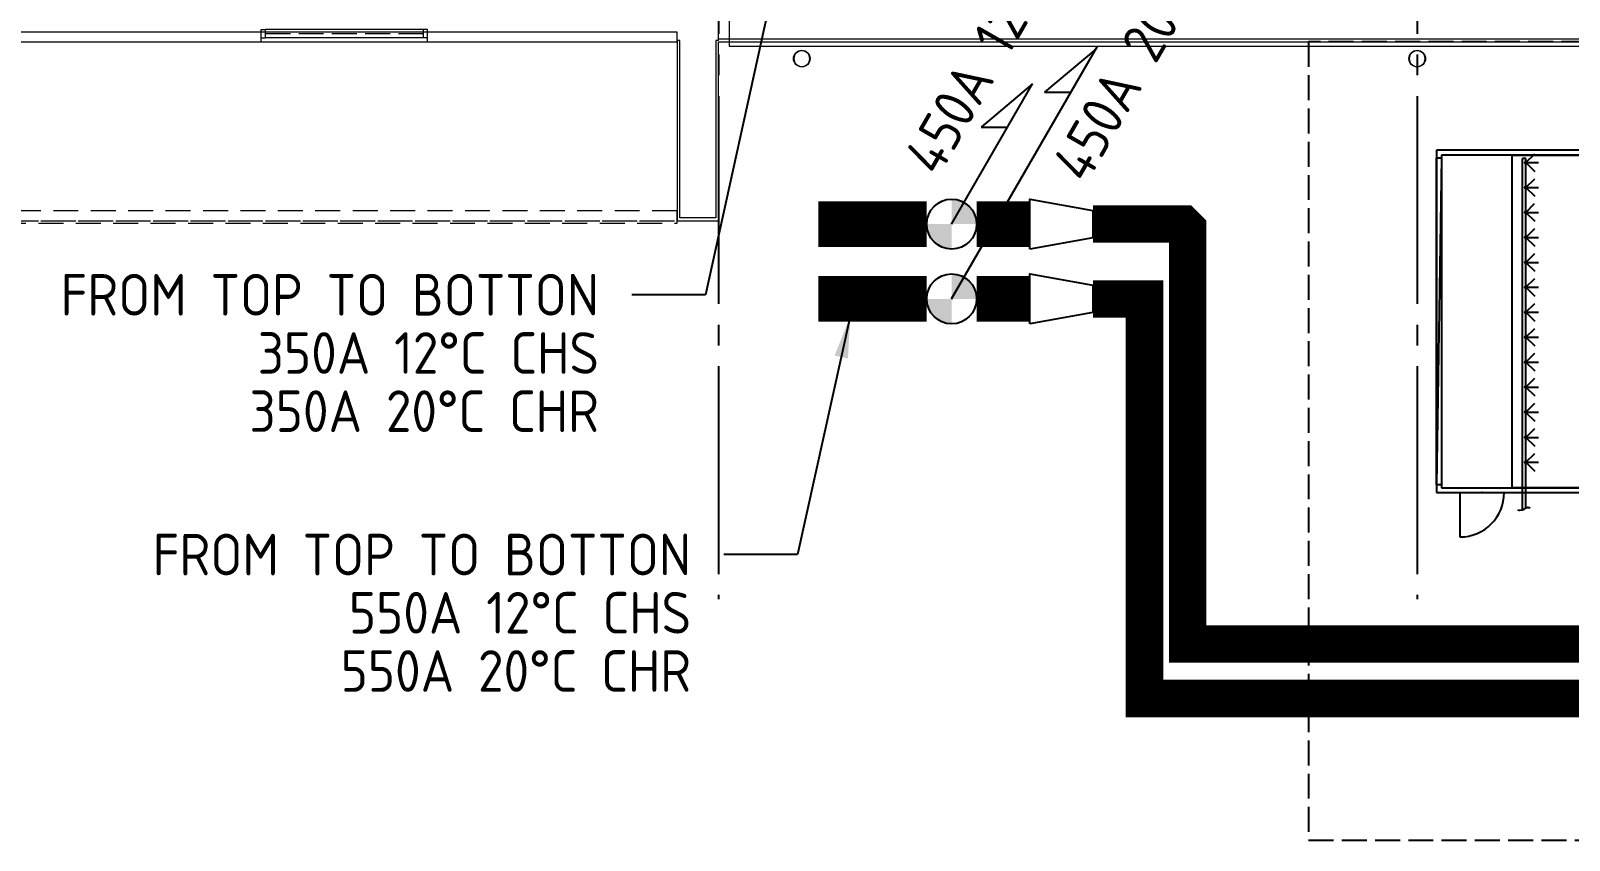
# Model space of a CAD drawing. Extents: x -18489 to 195597, y -1599 to 112111.
# Drawn here: x 973 to 2823, y -1010 to -37 of the extents above; entities that cross this region are included whole.
import ezdxf
from ezdxf.enums import TextEntityAlignment as Align

# ---------------------------------------------------------------- set-up
doc = ezdxf.new("R2010")
doc.units = 0
doc.header["$LTSCALE"] = 100
for name, pattern in [('X-S-FAB-L10$0$COL-CEN-LIN', [3.25, 2.5, -0.25, 0.25, -0.25]), ('X-S-FAB-L10$0$HIDDEN', [0.4, 0.3, -0.1]), ('X-S-FAB-L10$0$JJP_虛線(退縮線、投影線、地下室範圍、非屬本工程、圖面分區)', [0.45, 0.3, -0.15])]:
    doc.linetypes.add(name, pattern=pattern)
for name, color, linetype in [('188K-SM-03-F10-MECH-EQ-Y2257103$0$ARW', 151, 'Continuous'), ('188K-SM-07-F10-MECH-CR PIPE-Y2257103$0$00_AC_CHS_12℃', 4, 'Continuous'), ('188K-SM-07-F10-MECH-CR PIPE-Y2257103$0$00_AC_CHS_20℃', 3, 'Continuous'), ('X-S-FAB-L10$0$0-DIM-TXT', 8, 'Continuous'), ('X-S-FAB-L10$0$A-OBJE-MEP', 8, 'Continuous'), ('X-S-FAB-L10$0$A-WALL-EX', 8, 'Continuous'), ('X-S-FAB-L10$0$BLOCK', 8, 'Continuous'), ('X-S-FAB-L10$0$CCL', 8, 'X-S-FAB-L10$0$COL-CEN-LIN'), ('X-S-FAB-L10$0$HID', 8, 'X-S-FAB-L10$0$HIDDEN'), ('X-S-FAB-L10$0$S-FNDN', 8, 'Continuous'), ('X-S-FAB-L10$0$Window', 8, 'Continuous')]:
    doc.layers.add(name, color=color, linetype=linetype)
doc.styles.add('188K-SM-07-F10-MECH-CR PIPE-Y2257103$0$XFM1P20-200k$0$$0$aa-txt', font='isocp.shx', dxfattribs={"bigfont": 'chineset.shx'})
doc.styles.add('X-S-FAB-L10$0$CHINA', font='simplex.shx', dxfattribs={"width": 0.75, "bigfont": 'chineset.shx'})
doc.styles.add('X-S-FAB-L10$0$Standard', font='', dxfattribs={"width": 0.8})
doc.styles.add('X-S-FAB-L10$0$TG_NOTE_TEXT', font='simplex.shx', dxfattribs={"width": 0.75, "bigfont": 'chineset.shx'})
doc.styles.get('X-S-FAB-L10$0$Standard').set_extended_font_data('Microsoft JhengHei')
doc.dimstyles.new('188K-SM-07-F10-MECH-CR PIPE-Y2257103$0$XFM1P20-200k$0$$0$adim-200', dxfattribs={"dimscale": 200, "dimtxt": 0.3, "dimasz": 2.5, "dimexe": 0.1, "dimexo": 0.5, "dimgap": 0.15, "dimtad": 0, "dimdec": 4, "dimzin": 3, "dimdsep": 46, "dimtxsty": '188K-SM-07-F10-MECH-CR PIPE-Y2257103$0$XFM1P20-200k$0$$0$aa-txt', "dimcen": 2.5, "dimclrd": 256, "dimclre": 256, "dimclrt": 256, "dimadec": 0, "dimazin": 0, "dimtfac": 1, "dimtdec": 4, "dimtmove": 0, "dimatfit": 3, "dimfxl": 1, "dimtolj": 1, "dimtzin": 0, "dimarcsym": 0})

# ---------------------------------------------------------------- blocks, each defined once
blk = doc.blocks.new('X-S-FAB-L10$0$FAB2-L05')
at = {"layer": 'X-S-FAB-L10$0$CCL'}
for p, q in [((-24360, 11005), (-24360, 0)), ((-23520, 11005), (-23520, 0))]:
    blk.add_line(p, q, dxfattribs=at)
blk = doc.blocks.new('X-S-FAB-L10$0$通用_百葉窗[9]_1')
at = {"layer": 'X-S-FAB-L10$0$Window', "color": 4, "lineweight": 0}
for p, q in [((1250, -45), (1250, -35)), ((1250, -35), (1255, -35)), ((1445, -35), (1255, -35)), ((1255, -45), (1255, -35)), ((1445, -45), (1445, -35)), ((1450, -35), (1445, -35)), ((1450, -45), (1450, -35)), ((1250, -45), (1255, -45)), ((1445, -45), (1255, -45)), ((1450, -45), (1445, -45))]:
    blk.add_line(p, q, dxfattribs=at)
at = {"layer": 'X-S-FAB-L10$0$Window', "color": 4, "linetype": 'X-S-FAB-L10$0$HIDDEN', "lineweight": 0}
blk.add_line((1445, -40), (1255, -40), dxfattribs=at)
blk = doc.blocks.new('X-S-FAB-L10')
at = {"layer": 'X-S-FAB-L10$0$A-OBJE-MEP', "lineweight": 0, "flags": 128}
for points in [[(1909.5, -70, 1), (1890.5, -70, 1)], [(2649.5, -70, 1), (2630.5, -70, 1)]]:
    blk.add_lwpolyline(points, format="xyb", close=True, dxfattribs=at)
at = {"layer": 'X-S-FAB-L10$0$A-OBJE-MEP', "lineweight": 0}
for centre in [(1900, -70), (2640, -70)]:
    blk.add_circle(centre, 10, dxfattribs=at)
at = {"layer": 'X-S-FAB-L10$0$A-WALL-EX', "lineweight": 0}
for p, q in [((1250, -50), (1250, -38)), ((1450, -38), (1250, -38)), ((1250, -50), (1450, -50)), ((1450, -50), (1450, -38)), ((6815, -46.5), (1800, -46.5))]:
    blk.add_line(p, q, dxfattribs=at)
at = {"layer": 'X-S-FAB-L10$0$A-WALL-EX', "linetype": 'X-S-FAB-L10$0$JJP_虛線(退縮線、投影線、地下室範圍、非屬本工程、圖面分區)', "lineweight": 0}
blk.add_line((-38, -264.997), (1750, -264.997), dxfattribs=at)
at = {"layer": 'X-S-FAB-L10$0$A-WALL-EX', "lineweight": 0, "flags": 128}
for points in [[(1800, -46.5), (1800, -35)], [(1250, -38), (-38, -38)], [(-38, -50), (1250, -50)], [(1750, -38), (1450, -38)], [(1450, -50), (1750, -50)], [(1750, -50), (1750, -38)], [(1753.5, -48.25), (1750, -48.25)], [(1750, -48.25), (1750, -261.5)], [(1750, -50), (1750, -265)], [(1750, -50), (1750, -265)], [(1750, -50), (1750, -265)], [(1750, -50), (1750, -265)], [(1753.5, -261.5), (1753.5, -48.25)], [(1800, -48.25), (1796.5, -48.25)], [(1796.5, -48.25), (1796.5, -261.5)], [(1800, -48.25), (1800, -46.5)], [(1800, -265), (1800, -50)], [(1800, -50), (6815, -50)], [(1800, -50), (6815, -50)], [(1800, -50), (6815, -50)], [(1800, -50), (6815, -50)], [(1800, -50), (6815, -50)], [(1800, -50), (6815, -50)], [(1800, -50), (6815, -50)], [(1800, -50), (6815, -50)], [(1750, -265), (1753.5, -265)], [(1796.5, -261.5), (1753.5, -261.5)], [(1753.5, -265), (1796.5, -265)], [(1796.5, -265), (1800, -265)]]:
    blk.add_lwpolyline(points, dxfattribs=at)
at = {"layer": 'X-S-FAB-L10$0$A-WALL-EX', "linetype": 'X-S-FAB-L10$0$JJP_虛線(退縮線、投影線、地下室範圍、非屬本工程、圖面分區)', "lineweight": 0, "flags": 128}
for points in [[(1750, -252.997), (-38, -252.997)], [(1750, -253), (-38, -253)], [(1750, -253), (-38, -253)], [(1750, -264.997), (1750, -252.997)], [(1750, -268), (1750, -253)], [(1750, -265), (1750, -253)], [(-53, -268), (1750, -268)], [(-50, -265), (1750, -265)], [(-38, -265), (1750, -265)], [(1750, -265), (1750, -264.997)]]:
    blk.add_lwpolyline(points, dxfattribs=at)
at = {"layer": 'X-S-FAB-L10$0$HID'}
for p, q in [((6803.531, -50), (2509.135, -50)), ((2509.135, -50), (2509.405, -1010)), ((2509.405, -1010), (17209, -1010))]:
    blk.add_line(p, q, dxfattribs=at)
at = {"layer": 'X-S-FAB-L10$0$S-FNDN', "lineweight": 0, "flags": 128}
blk.add_lwpolyline([(4350, 7470), (1830, 7470), (1830, 1500), (1812.5, 1500), (1812.5, -55), (9330, -55), (9330, 7470)], close=True, dxfattribs=at)
at = {"layer": 'X-S-FAB-L10$0$BLOCK'}
blk.add_blockref('X-S-FAB-L10$0$FAB2-L05', (26160, -720), dxfattribs=at)
at = {"layer": 'X-S-FAB-L10$0$Window', "lineweight": 0}
blk.add_blockref('X-S-FAB-L10$0$通用_百葉窗[9]_1', (0, 0), dxfattribs=at)
at = {"style": 'X-S-FAB-L10$0$TG_NOTE_TEXT', "width": 0.5, "flags": 1}
for p in [(7463.301, 9020), (18268.251, 8649), (11197.77, 4800.167), (16485.801, 4800.167), (25420.27, 2635), (13360, 320.001, 0), (7463.301, -33.333)]:
    blk.add_attdef('WH', text='', height=20, dxfattribs=at).set_placement(p, align=Align.BOTTOM_LEFT)
at = {"width": 0.5}
for style, p in [('X-S-FAB-L10$0$TG_NOTE_TEXT', (7585, 9020)), ('X-S-FAB-L10$0$TG_NOTE_TEXT', (18389.95, 8649)), ('X-S-FAB-L10$0$TG_NOTE_TEXT', (11117.5, 4813.5)), ('X-S-FAB-L10$0$TG_NOTE_TEXT', (16607.5, 4813.5)), ('X-S-FAB-L10$0$TG_NOTE_TEXT', (25350, 2635)), ('X-S-FAB-L10$0$Standard', (13129.375, 325.001, 0)), ('X-S-FAB-L10$0$TG_NOTE_TEXT', (7585, -20))]:
    blk.add_attdef('DESC', text='', height=10, dxfattribs=dict(at, style=style)).set_placement(p, align=Align.BOTTOM_LEFT)
for tag, style, p in [('TYPE', 'X-S-FAB-L10$0$TG_NOTE_TEXT', (7619.286, 9020)), ('NO', 'X-S-FAB-L10$0$TG_NOTE_TEXT', (7650.095, 9020)), ('TYPE', 'X-S-FAB-L10$0$TG_NOTE_TEXT', (18424.236, 8649)), ('NO', 'X-S-FAB-L10$0$TG_NOTE_TEXT', (18455.045, 8649)), ('NO', 'X-S-FAB-L10$0$TG_NOTE_TEXT', (11088.595, 4813.5)), ('TYPE', 'X-S-FAB-L10$0$TG_NOTE_TEXT', (11151.786, 4813.5)), ('TYPE', 'X-S-FAB-L10$0$TG_NOTE_TEXT', (16641.786, 4813.5)), ('NO', 'X-S-FAB-L10$0$TG_NOTE_TEXT', (16672.595, 4813.5)), ('NO', 'X-S-FAB-L10$0$TG_NOTE_TEXT', (25313, 2635)), ('TYPE', 'X-S-FAB-L10$0$TG_NOTE_TEXT', (25350, 2635)), ('NO', 'X-S-FAB-L10$0$Standard', (13100, 320.001, 0)), ('TYPE', 'X-S-FAB-L10$0$Standard', (13129.375, 320.001, 0)), ('TYPE', 'X-S-FAB-L10$0$TG_NOTE_TEXT', (7619.286, -20)), ('NO', 'X-S-FAB-L10$0$TG_NOTE_TEXT', (7650.095, -20))]:
    blk.add_attdef(tag, text='', height=10, dxfattribs=dict(at, style=style)).set_placement(p, align=Align.BOTTOM_RIGHT)
at = {"style": 'X-S-FAB-L10$0$TG_NOTE_TEXT', "width": 0.5, "flags": 1}
for rotation, p in [(180, (43, 7480)), (180, (943, 7480)), (90, (24310, 3717.77)), (270, (17080, 1711.699))]:
    blk.add_attdef('WH', text='', height=20, rotation=rotation, dxfattribs=at).set_placement(p, align=Align.BOTTOM_LEFT)
at = {"width": 0.5}
for rotation, style, p in [(180, 'X-S-FAB-L10$0$Standard', (317.625, 7480)), (180, 'X-S-FAB-L10$0$Standard', (1217.625, 7480)), (90, 'X-S-FAB-L10$0$TG_NOTE_TEXT', (24310, 3647.5)), (270, 'X-S-FAB-L10$0$TG_NOTE_TEXT', (17080, 1605))]:
    blk.add_attdef('DESC', text='', height=10, rotation=rotation, dxfattribs=dict(at, style=style)).set_placement(p, align=Align.BOTTOM_LEFT)
for tag, rotation, style, p in [('TYPE', 180, 'X-S-FAB-L10$0$Standard', (317.625, 7480)), ('NO', 180, 'X-S-FAB-L10$0$Standard', (347, 7480)), ('TYPE', 180, 'X-S-FAB-L10$0$Standard', (1217.625, 7480)), ('NO', 180, 'X-S-FAB-L10$0$Standard', (1247, 7480)), ('TYPE', 90, 'X-S-FAB-L10$0$TG_NOTE_TEXT', (24310, 3647.5)), ('NO', 90, 'X-S-FAB-L10$0$TG_NOTE_TEXT', (24310, 3610.5)), ('TYPE', 270, 'X-S-FAB-L10$0$TG_NOTE_TEXT', (17080, 1605)), ('NO', 270, 'X-S-FAB-L10$0$TG_NOTE_TEXT', (17080, 1573))]:
    blk.add_attdef(tag, text='', height=10, rotation=rotation, dxfattribs=dict(at, style=style)).set_placement(p, align=Align.BOTTOM_RIGHT)
at = {"layer": 'X-S-FAB-L10$0$0-DIM-TXT', "style": 'X-S-FAB-L10$0$CHINA', "width": 0.75}
for p in [(667.414, 7855.1, -2689.4), (22627.353, 6728.814), (25644.722, 6728.814), (24778.787, 5569.051), (1118.252, 4980), (417.801, 4594.623), (23874.84, 4355), (22927.43, 4330.122), (23749.869, 3901.367), (417.801, 3765.236), (1118.252, 3730), (417.801, 3115.79), (536.882, 2227.832), (16908.994, 1782.652), (888.445, 880.466), (16977.43, 750), (18878.841, 750), (25641.221, 553.233), (21364.03, 526.894)]:
    blk.add_attdef('HIG', text='', height=80, dxfattribs=at).set_placement(p, align=Align.MIDDLE_LEFT)
blk = doc.blocks.new('188K-SM-03-F10-MECH-EQ-Y2257103$0$A$C0D54229D')
at = {"color": 2}
for q in [(0, -532), (532, 0)]:
    blk.add_line((0, 0), q, dxfattribs=at)
blk.add_arc((0, 0), 532, 270, 0, dxfattribs=at)
blk.add_point((266, 0))
blk = doc.blocks.new('188K-SM-03-F10-MECH-EQ-Y2257103$0$0-CRMAU-12W')
at = {"color": 4}
for p, q in [((0, 0), (-18620, 0)), ((-18620, 0), (-18620, -4120)), ((-60, -60), (-18560, -60)), ((-18560, -60), (-18560, -4060)), ((-18560, -4060), (-60, -4060)), ((-18620, -4120), (0, -4120))]:
    blk.add_line(p, q, dxfattribs=at)
at = {"color": 6}
blk.add_line((-18560, -95), (-18620, -4025), dxfattribs=at)
at = {"color": 5}
blk.add_lwpolyline([(-18620, -95), (-18560, -95), (-18560, -4025), (-18620, -4025)], close=True, dxfattribs=at)
at = {"color": 6}
blk.add_lwpolyline([(-18560, -4025), (-18620, -4025), (-18620, -95), (-18560, -95)], close=True, dxfattribs=at)
blk.add_lwpolyline([(-15709, -4060), (-17709, -4060), (-17709, -60), (-15709, -60)], close=True)
at = {"layer": '188K-SM-03-F10-MECH-EQ-Y2257103$0$ARW'}
for p, q in [((-17545, -100), (-17585, -100)), ((-17585, -4327), (-17585, -100)), ((-17545, -150), (-17439, -44)), ((-17545, -4303), (-17545, -100)), ((-17545, -150), (-17395, -150)), ((-17545, -150), (-17439, -256)), ((-17545, -450), (-17439, -344)), ((-17545, -450), (-17395, -450)), ((-17545, -450), (-17439, -556)), ((-17545, -450), (-17395, -450)), ((-17545, -450), (-17439, -556)), ((-17546, -750), (-17440, -644)), ((-17545, -750), (-17395, -750)), ((-17545, -750), (-17439, -856)), ((-17545, -1050), (-17439, -944)), ((-17545, -1050), (-17395, -1050)), ((-17545, -1050), (-17439, -1156)), ((-17545, -1350), (-17439, -1244)), ((-17545, -1350), (-17395, -1350)), ((-17545, -1350), (-17439, -1456)), ((-17545, -1650), (-17439, -1544)), ((-17545, -1650), (-17395, -1650)), ((-17545, -1650), (-17439, -1756)), ((-17545, -1950), (-17439, -1844)), ((-17545, -1950), (-17395, -1950)), ((-17545, -1950), (-17439, -2056)), ((-17545, -2250), (-17439, -2144)), ((-17545, -2250), (-17395, -2250)), ((-17545, -2250), (-17439, -2356)), ((-17545, -2550), (-17439, -2444)), ((-17545, -2550), (-17395, -2550)), ((-17545, -2550), (-17439, -2656)), ((-17545, -2850), (-17439, -2744)), ((-17545, -2850), (-17395, -2850)), ((-17545, -2850), (-17439, -2956)), ((-17545, -3150), (-17439, -3044)), ((-17545, -3150), (-17395, -3150)), ((-17545, -3155), (-17439, -3261)), ((-17545, -3455), (-17439, -3349)), ((-17545, -3455), (-17395, -3455)), ((-17545, -3455), (-17439, -3561)), ((-17545, -3755), (-17439, -3649)), ((-17545, -3755), (-17395, -3755)), ((-17545, -3755), (-17439, -3861))]:
    blk.add_line(p, q, dxfattribs=at)
for centre in [(-17545, -150), (-17545, -450), (-17545, -450), (-17545, -750), (-17545, -1050), (-17545, -1350), (-17545, -1650), (-17545, -1950), (-17545, -2250), (-17545, -2550), (-17545, -2850), (-17545, -3150), (-17545, -3455), (-17545, -3755)]:
    blk.add_circle(centre, 15, dxfattribs=at)
blk.add_open_spline([(-17647, -4325), (-17637, -4328), (-17571, -4341), (-17553, -4288), (-17507, -4298), (-17494, -4301)], degree=3, knots=[35.439113, 35.439113, 35.439113, 35.439113, 53.723943, 145.661055, 183.181794, 183.181794, 183.181794, 183.181794], dxfattribs=at)
blk.add_blockref('188K-SM-03-F10-MECH-EQ-Y2257103$0$A$C0D54229D', (-18338, -4120))
blk = doc.blocks.new('188K-SM-03-F10-MECH-EQ-Y2257103')
at = {"xscale": 0.1, "yscale": 0.1, "zscale": 0.1}
blk.add_blockref('188K-SM-03-F10-MECH-EQ-Y2257103$0$0-CRMAU-12W', (4525.2, -180), dxfattribs=at)
blk = doc.blocks.new('188K-SM-07-F10-MECH-CR PIPE-Y2257103$0$50Ax25A-1')
at = {"flags": 128}
blk.add_lwpolyline([(0, -30), (0, 30), (76, 16.5), (76, -16.5)], close=True, dxfattribs=at)
blk = doc.blocks.new('188K-SM-07-F10-MECH-CR PIPE-Y2257103$0$50A-1')
h = blk.add_hatch(color=256)
h.paths.add_polyline_path([(0, 30), (0, 0), (30, 0, 0.414214)])
h.paths.add_polyline_path([(0, 0), (-30, 0, 0.414214), (0, -30)])
blk.add_circle((0, 0), 30)
blk = doc.blocks.new('188K-SM-07-F10-MECH-CR PIPE-Y2257103')
at = {"layer": '188K-SM-07-F10-MECH-CR PIPE-Y2257103$0$00_AC_CHS_12℃', "ltscale": 1000}
for p, q in [((2080.197, -268.966), (2177.503, -100.428)), ((2177.503, -100.428), (2115.577, -152.389)), ((2115.577, -152.389), (2147.503, -152.389))]:
    blk.add_line(p, q, dxfattribs=at)
for points, const_width in [([(2050.197, -268.966), (1919.882, -268.966)], 55), ([(2110.197, -268.966), (2174.041, -268.966)], 55), ([(2250.041, -268.966), (2358.989, -268.966), (2363.989, -273.966), (2363.989, -774.103), (12268.686, -774.103)], 45)]:
    blk.add_lwpolyline(points, dxfattribs=dict(at, const_width=const_width))
at = {"layer": '188K-SM-07-F10-MECH-CR PIPE-Y2257103$0$00_AC_CHS_20℃', "ltscale": 1000}
for p, q in [((2080.197, -358.966), (2255.692, -55)), ((2253.666, -58.509), (2191.741, -110.47)), ((2191.741, -110.47), (2223.666, -110.47))]:
    blk.add_line(p, q, dxfattribs=at)
for points, const_width in [([(2050.197, -358.966), (1919.882, -358.966)], 55), ([(2110.197, -358.966), (2174.041, -358.966)], 55), ([(2250.041, -358.966), (2312.061, -358.966), (2312.061, -839.555), (12268.686, -839.555)], 45)]:
    blk.add_lwpolyline(points, dxfattribs=dict(at, const_width=const_width))
at = {"layer": '188K-SM-07-F10-MECH-CR PIPE-Y2257103$0$00_AC_CHS_12℃', "ltscale": 1000}
for name, p in [('188K-SM-07-F10-MECH-CR PIPE-Y2257103$0$50A-1', (2080.197, -268.966)), ('188K-SM-07-F10-MECH-CR PIPE-Y2257103$0$50Ax25A-1', (2174.041, -268.966))]:
    blk.add_blockref(name, p, dxfattribs=at)
at = {"layer": '188K-SM-07-F10-MECH-CR PIPE-Y2257103$0$00_AC_CHS_20℃', "ltscale": 1000}
for name, p in [('188K-SM-07-F10-MECH-CR PIPE-Y2257103$0$50A-1', (2080.197, -358.966)), ('188K-SM-07-F10-MECH-CR PIPE-Y2257103$0$50Ax25A-1', (2174.041, -358.966))]:
    blk.add_blockref(name, p, dxfattribs=at)
at = {"layer": '188K-SM-07-F10-MECH-CR PIPE-Y2257103$0$00_AC_CHS_12℃', "ltscale": 1000, "style": '188K-SM-07-F10-MECH-CR PIPE-Y2257103$0$XFM1P20-200k$0$$0$aa-txt'}
blk.add_text('450A 12%%DC CHR', height=50, rotation=60, dxfattribs=at).set_placement((2249.65, 157.684), align=Align.MIDDLE_RIGHT)
for s, p in [('FROM TOP TO BOTTON', (1656.065, -353.999, 0)), ('350A 12%%DC CHS', (1656.065, -423.999, 0)), ('350A 20%%DC CHR', (1656.065, -493.999, 0)), ('FROM TOP TO BOTTON', (1766.855, -666.423, 0)), ('550A 12%%DC CHS', (1766.855, -736.423, 0)), ('550A 20%%DC CHR', (1766.855, -806.423, 0))]:
    blk.add_text(s, height=50, dxfattribs=at).set_placement(p, align=Align.MIDDLE_RIGHT)
at = {"layer": '188K-SM-07-F10-MECH-CR PIPE-Y2257103$0$00_AC_CHS_20℃', "ltscale": 1000, "style": '188K-SM-07-F10-MECH-CR PIPE-Y2257103$0$XFM1P20-200k$0$$0$aa-txt'}
blk.add_text('450A 20%%DC CHR', height=50, rotation=60, dxfattribs=at).set_placement((2431.661, 156.275), align=Align.MIDDLE_RIGHT)
at = {"layer": '188K-SM-07-F10-MECH-CR PIPE-Y2257103$0$00_AC_CHS_12℃', "ltscale": 1000}
for points in [[(1871.988, 44.685, 0), (1784.176, -353.999, 0), (1695.554, -353.999, 0)], [(1958.244, -380.055, 0), (1894.967, -666.423, 0), (1806.344, -666.423, 0)]]:
    blk.add_leader(points, dimstyle='188K-SM-07-F10-MECH-CR PIPE-Y2257103$0$XFM1P20-200k$0$$0$adim-200', override={"dimscale": 5, "dimasz": 10}, dxfattribs=at)

msp = doc.modelspace()

# ---------------------------------------------------------------- block references
msp.add_blockref('X-S-FAB-L10', (0, 0))

# ---------------------------------------------------------------- next in the draw order: block references
msp.add_blockref('188K-SM-03-F10-MECH-EQ-Y2257103', (0, 0))

# ---------------------------------------------------------------- next in the draw order: block references
msp.add_blockref('188K-SM-07-F10-MECH-CR PIPE-Y2257103', (0, 0))

doc.saveas('drawing.dxf')
